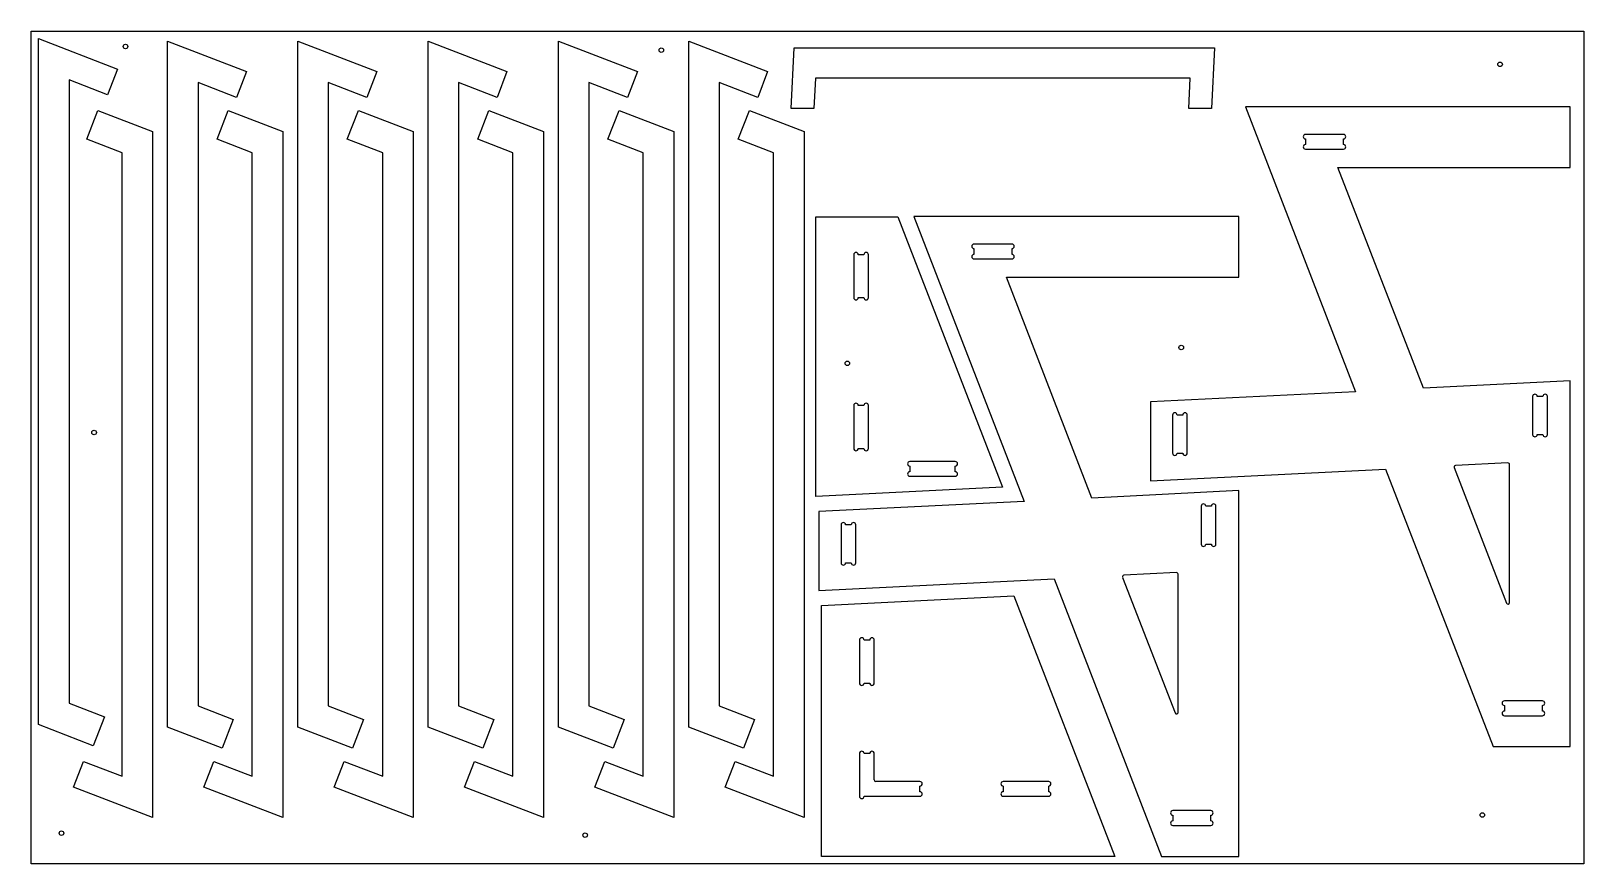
# Model space of a CAD drawing. Extents: x -2050 to 0, y -1100 to 0.
import ezdxf

# ---------------------------------------------------------------- set-up
doc = ezdxf.new("R2010")
doc.units = 0
for name, color, linetype in [('DEFAULT', 7, 'CONTINUOUS'), ('INSIDE', 5, 'CONTINUOUS'), ('OUTSIDE', 1, 'CONTINUOUS'), ('POINTS', 98, 'CONTINUOUS')]:
    doc.layers.add(name, color=color, linetype=linetype)

msp = doc.modelspace()

# ---------------------------------------------------------------- linework, layer by layer
at = {"layer": 'DEFAULT'}
for p, q in [((-2050, -1100), (-2050, 0)), ((-2050, 0), (0, 0)), ((0, 0), (0, -1100)), ((0, -1100), (-2050, -1100))]:
    msp.add_line(p, q, dxfattribs=at)
msp.add_arc((-936.8, -991), 0.1, 180, 270, dxfattribs=at)
at = {"layer": 'INSIDE'}
for p, q in [((-317.4, -136.5), (-367.6, -136.5)), ((-367.6, -142.5), (-367.6, -150)), ((-317.4, -150), (-317.4, -142.5)), ((-367.6, -156), (-317.4, -156)), ((-755, -281.4), (-805.2, -281.4)), ((-964, -295.4), (-964, -352.1)), ((-950.5, -295.4), (-958, -295.4)), ((-944.5, -352.1), (-944.5, -295.4)), ((-805.2, -287.4), (-805.2, -294.9)), ((-805.2, -300.9), (-755, -300.9)), ((-755, -294.9), (-755, -287.4)), ((-958, -352.1), (-950.5, -352.1)), ((-67.7, -482.6), (-67.7, -532.8)), ((-54.2, -482.6), (-61.7, -482.6)), ((-48.2, -532.8), (-48.2, -482.6)), ((-964, -494.5), (-964, -551.2)), ((-950.5, -494.5), (-958, -494.5)), ((-944.5, -551.2), (-944.5, -494.5)), ((-543.1, -507.2), (-543.1, -557.4)), ((-529.6, -507.2), (-537.1, -507.2)), ((-523.6, -557.4), (-523.6, -507.2)), ((-61.7, -532.8), (-54.2, -532.8)), ((-958, -551.2), (-950.5, -551.2)), ((-829.9, -568.5), (-889.9, -568.5)), ((-537.1, -557.4), (-529.6, -557.4)), ((-100.3, -570.4), (-169.6, -573.8)), ((-98.2, -754.9), (-98.2, -572.4)), ((-889.9, -574.5), (-889.9, -582)), ((-889.9, -588), (-829.9, -588)), ((-829.9, -582), (-829.9, -574.5)), ((-171.4, -576.6), (-102.1, -755.6)), ((-505.3, -627.5), (-505.3, -677.7)), ((-491.8, -627.5), (-499.3, -627.5)), ((-485.8, -677.7), (-485.8, -627.5)), ((-980.7, -652.1), (-980.7, -702.3)), ((-967.2, -652.1), (-974.7, -652.1)), ((-961.2, -702.3), (-961.2, -652.1)), ((-499.3, -677.7), (-491.8, -677.7)), ((-974.7, -702.3), (-967.2, -702.3)), ((-537.9, -715.3), (-607.2, -718.7)), ((-535.8, -899.8), (-535.8, -717.3)), ((-609, -721.5), (-539.7, -900.5)), ((-956.4, -804.3), (-956.4, -861.1)), ((-942.9, -804.3), (-950.4, -804.3)), ((-936.9, -861.1), (-936.9, -804.3)), ((-950.4, -861.1), (-942.9, -861.1)), ((-54.8, -884.7), (-105, -884.7)), ((-105, -890.7), (-105, -898.2)), ((-54.8, -898.2), (-54.8, -890.7)), ((-105, -904.2), (-54.8, -904.2)), ((-956.4, -954.2), (-956.4, -1010.9)), ((-942.9, -954.2), (-950.4, -954.2)), ((-936.9, -989.1), (-936.9, -954.2)), ((-876.6, -991.1), (-934.9, -991.1)), ((-876.6, -1004.6), (-876.6, -997.1)), ((-706.6, -991.1), (-766.6, -991.1)), ((-766.6, -997.1), (-766.6, -1004.6)), ((-706.6, -1004.6), (-706.6, -997.1)), ((-950.4, -1010.6), (-876.6, -1010.6)), ((-766.6, -1010.6), (-706.6, -1010.6)), ((-492.5, -1029.6), (-542.7, -1029.6)), ((-542.7, -1035.6), (-542.7, -1043.1)), ((-492.5, -1043.1), (-492.5, -1035.6)), ((-542.7, -1049.1), (-492.5, -1049.1))]:
    msp.add_line(p, q, dxfattribs=at)
for centre, radius, start, end in [((-367.6, -139.5), 3, 90, 270), ((-317.4, -139.5), 3, 270, 90), ((-367.6, -153), 3, 90, 270), ((-317.4, -153), 3, 270, 90), ((-805.2, -284.4), 3, 90, 270), ((-755, -284.4), 3, 270, 90), ((-961, -295.4), 3, 0, 180), ((-947.5, -295.4), 3, 0, 180), ((-805.2, -297.9), 3, 90, 270), ((-755, -297.9), 3, 270, 90), ((-961, -352.1), 3, 180, 0), ((-947.5, -352.1), 3, 180, 0), ((-961, -494.5), 3, 0, 180), ((-947.5, -494.5), 3, 0, 180), ((-64.7, -482.6), 3, 0, 180), ((-51.2, -482.6), 3, 0, 180), ((-540.1, -507.2), 3, 0, 180), ((-526.6, -507.2), 3, 0, 180), ((-64.7, -532.8), 3, 180, 0), ((-51.2, -532.8), 3, 180, 0), ((-961, -551.2), 3, 180, 0), ((-947.5, -551.2), 3, 180, 0), ((-889.9, -571.5), 3, 90, 270), ((-829.9, -571.5), 3, 270, 90), ((-540.1, -557.4), 3, 180, 0), ((-526.6, -557.4), 3, 180, 0), ((-169.5, -575.8), 2, 92.8585, 201.1563), ((-100.2, -572.4), 2, 0, 92.8585), ((-889.9, -585), 3, 90, 270), ((-829.9, -585), 3, 270, 90), ((-502.3, -627.5), 3, 0, 180), ((-488.8, -627.5), 3, 0, 180), ((-977.7, -652.1), 3, 0, 180), ((-964.2, -652.1), 3, 0, 180), ((-502.3, -677.7), 3, 180, 0), ((-488.8, -677.7), 3, 180, 0), ((-977.7, -702.3), 3, 180, 0), ((-964.2, -702.3), 3, 180, 0), ((-537.8, -717.3), 2, 0, 92.8585), ((-607.1, -720.7), 2, 92.8585, 201.1563), ((-100.2, -754.9), 2, 201.1563, 360), ((-953.4, -804.3), 3, 0, 180), ((-939.9, -804.3), 3, 0, 180), ((-953.4, -861.1), 3, 180, 0), ((-939.9, -861.1), 3, 180, 0), ((-537.8, -899.8), 2, 201.1563, 360), ((-105, -887.7), 3, 90, 270), ((-105, -901.2), 3, 90, 270), ((-54.8, -887.7), 3, 270, 90), ((-54.8, -901.2), 3, 270, 90), ((-953.4, -954.2), 3, 0, 180), ((-939.9, -954.2), 3, 0, 180), ((-934.9, -989.1), 2, 180, 270), ((-876.6, -994.1), 3, 270, 90), ((-766.6, -994.1), 3, 90, 270), ((-706.6, -994.1), 3, 270, 90), ((-953.4, -1010.6), 3, 180, 0), ((-876.6, -1007.6), 3, 270, 90), ((-766.6, -1007.6), 3, 90, 270), ((-706.6, -1007.6), 3, 270, 90), ((-542.7, -1032.6), 3, 90, 270), ((-542.7, -1046.1), 3, 90, 270), ((-492.5, -1032.6), 3, 270, 90), ((-492.5, -1046.1), 3, 270, 90)]:
    msp.add_arc(centre, radius, start, end, dxfattribs=at)
at = {"layer": 'OUTSIDE'}
for p, q in [((-2040, -10), (-1936, -50.3)), ((-2040, -916), (-2040, -10)), ((-1869.8, -13.4), (-1765.7, -53.6)), ((-1869.8, -919.4), (-1869.8, -13.4)), ((-1697.7, -13.4), (-1593.7, -53.6)), ((-1697.7, -919.4), (-1697.7, -13.4)), ((-1525.7, -13.4), (-1421.7, -53.6)), ((-1525.7, -919.4), (-1525.7, -13.4)), ((-1353.7, -13.4), (-1249.6, -53.6)), ((-1353.7, -919.4), (-1353.7, -13.4)), ((-1181.6, -13.4), (-1077.6, -53.6)), ((-1181.6, -919.4), (-1181.6, -13.4)), ((-1046.5, -102.3), (-1042.5, -22.3)), ((-1042.5, -22.3), (-487.7, -22.3)), ((-487.7, -22.3), (-491.7, -102.2)), ((-1936, -50.3), (-1949.1, -84.2)), ((-1765.7, -53.6), (-1778.9, -87.6)), ((-1593.7, -53.6), (-1606.8, -87.6)), ((-1421.7, -53.6), (-1434.8, -87.6)), ((-1249.6, -53.6), (-1262.8, -87.6)), ((-1077.6, -53.6), (-1090.7, -87.6)), ((-1949.1, -84.2), (-1999.9, -64.5)), ((-1999.9, -64.5), (-1999.9, -887.7)), ((-1778.9, -87.6), (-1829.6, -67.9)), ((-1829.6, -67.9), (-1829.6, -891.1)), ((-1606.8, -87.6), (-1657.6, -67.9)), ((-1657.6, -67.9), (-1657.6, -891.1)), ((-1434.8, -87.6), (-1485.6, -67.9)), ((-1485.6, -67.9), (-1485.6, -891.1)), ((-1262.8, -87.6), (-1313.5, -67.9)), ((-1313.5, -67.9), (-1313.5, -891.1)), ((-1090.7, -87.6), (-1141.5, -67.9)), ((-1141.5, -67.9), (-1141.5, -891.1)), ((-1014.5, -62.3), (-1016.5, -102.2)), ((-537.7, -62.3), (-1014.5, -62.3)), ((-519.7, -62.3), (-537.7, -62.3)), ((-521.7, -102.3), (-519.7, -62.3)), ((-1016.5, -102.2), (-1046.5, -102.3)), ((-491.7, -102.2), (-521.7, -102.3)), ((-18.2, -100.2), (-446.9, -100.2)), ((-446.9, -100.2), (-301.4, -476.3)), ((-18.2, -180.2), (-18.2, -100.2)), ((-1976.5, -142.9), (-1961.8, -104.8)), ((-1961.8, -104.8), (-1889.8, -132.7)), ((-1804.5, -142.9), (-1789.8, -104.8)), ((-1789.8, -104.8), (-1717.7, -132.7)), ((-1632.5, -142.9), (-1617.7, -104.8)), ((-1617.7, -104.8), (-1545.7, -132.7)), ((-1460.4, -142.9), (-1445.7, -104.8)), ((-1445.7, -104.8), (-1373.7, -132.7)), ((-1288.4, -142.9), (-1273.7, -104.8)), ((-1273.7, -104.8), (-1201.6, -132.7)), ((-1116.4, -142.9), (-1101.6, -104.8)), ((-1101.6, -104.8), (-1029.6, -132.7)), ((-1929.9, -161), (-1976.5, -142.9)), ((-1889.8, -132.7), (-1889.8, -1038.7)), ((-1757.9, -161), (-1804.5, -142.9)), ((-1717.7, -132.7), (-1717.7, -1038.7)), ((-1585.8, -161), (-1632.5, -142.9)), ((-1545.7, -132.7), (-1545.7, -1038.7)), ((-1413.8, -161), (-1460.4, -142.9)), ((-1373.7, -132.7), (-1373.7, -1038.7)), ((-1241.8, -161), (-1288.4, -142.9)), ((-1201.6, -132.7), (-1201.6, -1038.7)), ((-1069.7, -161), (-1116.4, -142.9)), ((-1029.6, -132.7), (-1029.6, -1038.7)), ((-1929.9, -984.2), (-1929.9, -161)), ((-1757.9, -984.2), (-1757.9, -161)), ((-1585.8, -984.2), (-1585.8, -161)), ((-1413.8, -984.2), (-1413.8, -161)), ((-1241.8, -984.2), (-1241.8, -161)), ((-1069.7, -984.2), (-1069.7, -161)), ((-211.9, -471.8), (-324.8, -180.2)), ((-324.8, -180.2), (-18.2, -180.2)), ((-1014.2, -614.9), (-1014.2, -245.4)), ((-1014.2, -245.4), (-905.9, -245.4)), ((-905.9, -245.4), (-767.6, -602.5)), ((-455.8, -245), (-884.5, -245)), ((-884.5, -245), (-739, -621.1)), ((-455.8, -325), (-455.8, -245)), ((-649.5, -616.7), (-762.4, -325)), ((-762.4, -325), (-455.8, -325)), ((-18.2, -462.1), (-211.9, -471.8)), ((-18.2, -945.1), (-18.2, -462.1)), ((-301.4, -476.3), (-572.4, -489.8)), ((-572.4, -489.8), (-572.4, -594)), ((-572.4, -594), (-261.8, -578.5)), ((-261.8, -578.5), (-119.9, -945.1)), ((-767.6, -602.5), (-1014.2, -614.9)), ((-455.8, -607), (-649.5, -616.7)), ((-455.8, -1090), (-455.8, -607)), ((-739, -621.1), (-1010, -634.7)), ((-1010, -634.7), (-1010, -738.8)), ((-1010, -738.8), (-699.4, -723.3)), ((-699.4, -723.3), (-557.6, -1090)), ((-1006.6, -758.7), (-752.4, -746)), ((-752.4, -746), (-619.3, -1090)), ((-1006.6, -1090), (-1006.6, -758.7)), ((-1999.9, -887.7), (-1953.2, -905.8)), ((-1829.6, -891.1), (-1783, -909.2)), ((-1657.6, -891.1), (-1611, -909.2)), ((-1485.6, -891.1), (-1438.9, -909.2)), ((-1313.5, -891.1), (-1266.9, -909.2)), ((-1141.5, -891.1), (-1094.9, -909.2)), ((-1968, -943.9), (-2040, -916)), ((-1953.2, -905.8), (-1968, -943.9)), ((-1797.8, -947.3), (-1869.8, -919.4)), ((-1783, -909.2), (-1797.8, -947.3)), ((-1625.7, -947.3), (-1697.7, -919.4)), ((-1611, -909.2), (-1625.7, -947.3)), ((-1453.7, -947.3), (-1525.7, -919.4)), ((-1438.9, -909.2), (-1453.7, -947.3)), ((-1281.7, -947.3), (-1353.7, -919.4)), ((-1266.9, -909.2), (-1281.7, -947.3)), ((-1109.6, -947.3), (-1181.6, -919.4)), ((-1094.9, -909.2), (-1109.6, -947.3)), ((-119.9, -945.1), (-18.2, -945.1)), ((-1993.8, -998.4), (-1980.7, -964.5)), ((-1980.7, -964.5), (-1929.9, -984.2)), ((-1821.8, -998.4), (-1808.7, -964.5)), ((-1808.7, -964.5), (-1757.9, -984.2)), ((-1649.7, -998.4), (-1636.6, -964.5)), ((-1636.6, -964.5), (-1585.8, -984.2)), ((-1477.7, -998.4), (-1464.6, -964.5)), ((-1464.6, -964.5), (-1413.8, -984.2)), ((-1305.7, -998.4), (-1292.6, -964.5)), ((-1292.6, -964.5), (-1241.8, -984.2)), ((-1133.6, -998.4), (-1120.5, -964.5)), ((-1120.5, -964.5), (-1069.7, -984.2)), ((-1889.8, -1038.7), (-1993.8, -998.4)), ((-1717.7, -1038.7), (-1821.8, -998.4)), ((-1545.7, -1038.7), (-1649.7, -998.4)), ((-1373.7, -1038.7), (-1477.7, -998.4)), ((-1201.6, -1038.7), (-1305.7, -998.4)), ((-1029.6, -1038.7), (-1133.6, -998.4)), ((-619.3, -1090), (-1006.6, -1090)), ((-557.6, -1090), (-455.8, -1090))]:
    msp.add_line(p, q, dxfattribs=at)
at = {"layer": 'POINTS'}
for centre in [(-1925.3, -20.4), (-1218, -25.2), (-110.7, -44), (-531.6, -418), (-972.4, -438.8), (-1966.8, -530.2), (-134.2, -1035.4), (-2009.9, -1059.3), (-1318.6, -1061.9)]:
    msp.add_circle(centre, 3, dxfattribs=at)

doc.saveas('drawing.dxf')
